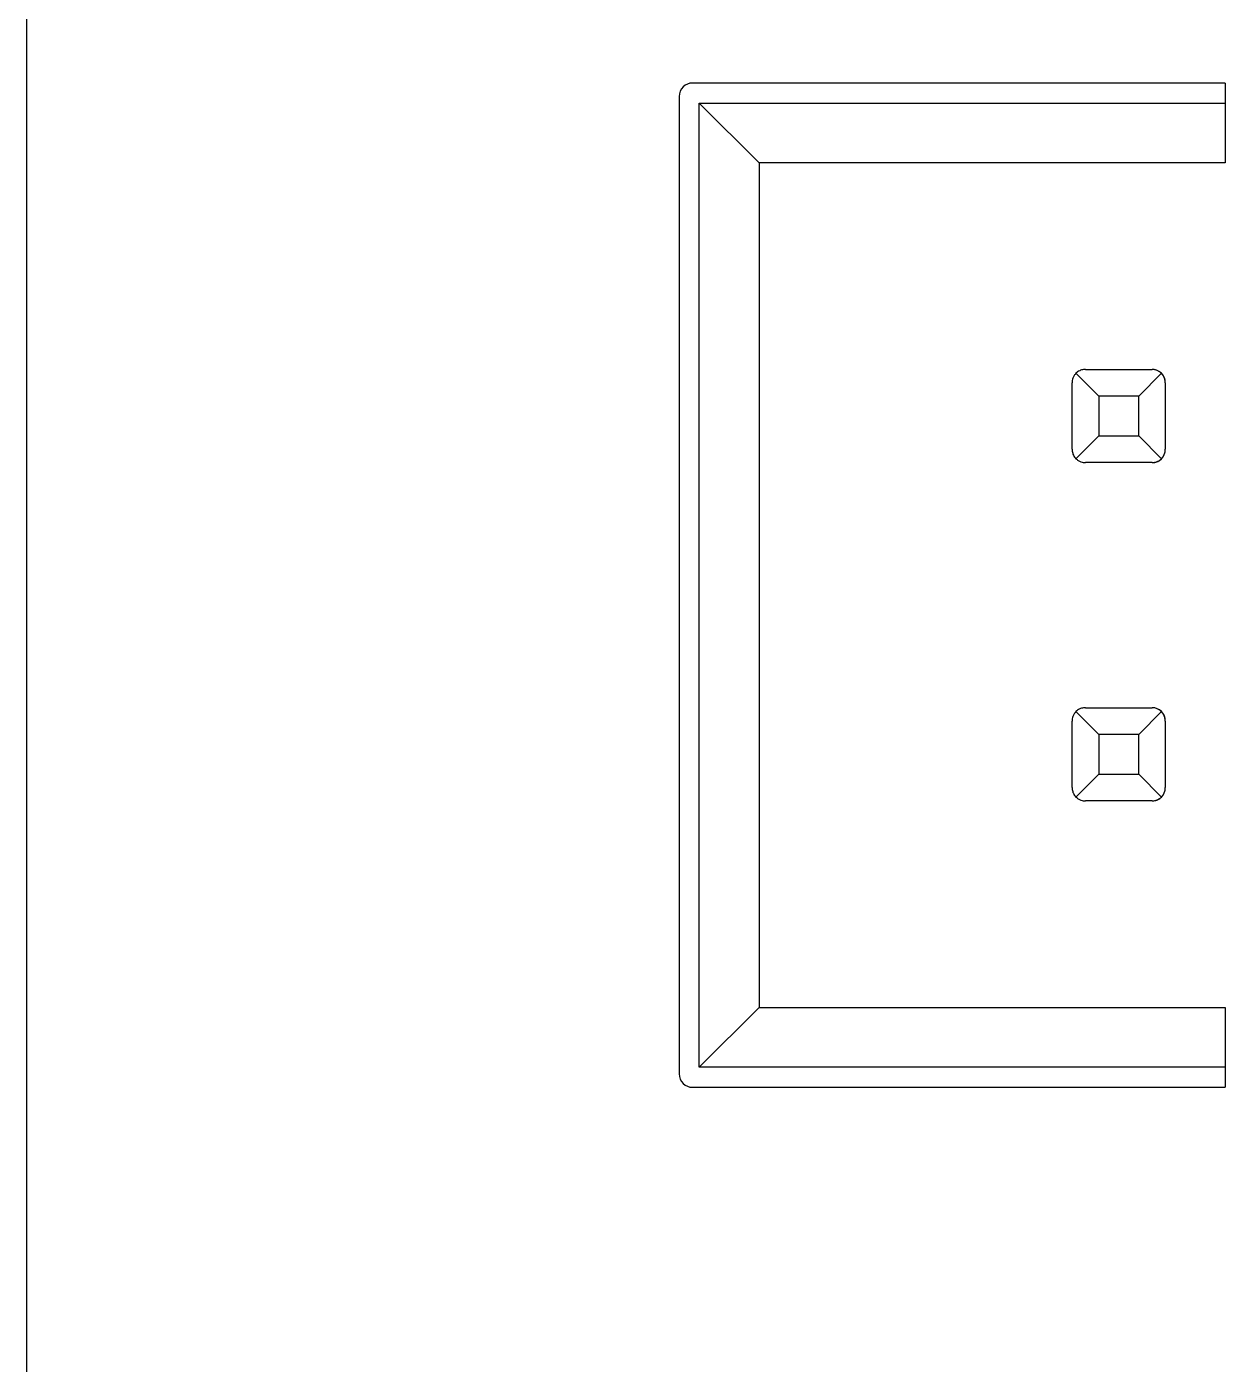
# Model space of a CAD drawing. Header units: millimetres. Extents: x 46.9 to 121.6, y 35.9 to 78.2.
# Drawn here: x 46.92 to 55.92, y 48.63 to 58.68 of the extents above; entities that cross this region are included whole.
import ezdxf

# ---------------------------------------------------------------- set-up
doc = ezdxf.new("R2010")
doc.units = ezdxf.units.MM

msp = doc.modelspace()

# ---------------------------------------------------------------- linework, layer by layer
at = {"color": 7, "linetype": 'Continuous', "lineweight": 25}
for p, q in [((46.918, 38.902), (46.918, 75.171)), ((55.918, 58.253), (51.918, 58.253)), ((55.918, 58.253), (55.918, 57.653)), ((51.818, 58.153), (51.818, 50.813)), ((52.418, 57.653), (51.968, 58.103)), ((51.968, 58.103), (55.918, 58.103)), ((51.968, 50.863), (51.968, 58.103)), ((55.918, 57.653), (52.418, 57.653)), ((52.418, 57.653), (52.418, 51.313)), ((54.968, 55.903), (54.797, 56.074)), ((54.868, 56.103), (55.368, 56.103)), ((55.268, 55.903), (55.439, 56.074)), ((54.768, 55.503), (54.768, 56.003)), ((55.468, 56.003), (55.468, 55.503)), ((55.268, 55.903), (54.968, 55.903)), ((54.968, 55.903), (54.968, 55.603)), ((55.268, 55.603), (55.268, 55.903)), ((54.797, 55.432), (54.968, 55.603)), ((54.968, 55.603), (55.268, 55.603)), ((55.439, 55.432), (55.268, 55.603)), ((55.368, 55.403), (54.868, 55.403)), ((54.968, 53.363), (54.797, 53.534)), ((54.868, 53.563), (55.368, 53.563)), ((55.268, 53.363), (55.439, 53.534)), ((54.768, 52.963), (54.768, 53.463)), ((55.468, 53.463), (55.468, 52.963)), ((55.268, 53.363), (54.968, 53.363)), ((54.968, 53.363), (54.968, 53.063)), ((55.268, 53.063), (55.268, 53.363)), ((54.797, 52.892), (54.968, 53.063)), ((54.968, 53.063), (55.268, 53.063)), ((55.439, 52.892), (55.268, 53.063)), ((55.368, 52.863), (54.868, 52.863)), ((52.418, 51.313), (51.968, 50.863)), ((52.418, 51.313), (55.918, 51.313)), ((55.918, 51.313), (55.918, 50.713)), ((55.918, 50.863), (51.968, 50.863)), ((51.918, 50.713), (55.918, 50.713))]:
    msp.add_line(p, q, dxfattribs=at)
for centre, start, end in [((51.918, 58.153), 90, 180), ((55.368, 56.003), 0, 90), ((55.368, 55.503), 270, 0), ((55.368, 53.463), 0, 90), ((55.368, 52.963), 270, 0), ((51.918, 50.813), 180, 270)]:
    msp.add_arc(centre, 0.1, start, end, dxfattribs=at)
for points, knots in [([(54.797, 56.074), (54.793, 56.068), (54.784, 56.059), (54.775, 56.04), (54.769, 56.021), (54.768, 56.009), (54.768, 56.003)], [0, 0, 0, 0, 0.3443631, 0.6363193, 0.8290937, 1, 1, 1, 1]), ([(54.868, 56.103), (54.863, 56.103), (54.853, 56.102), (54.838, 56.099), (54.816, 56.09), (54.805, 56.081), (54.797, 56.074)], [0, 0, 0, 0, 0.144303, 0.3027957, 0.4830101, 1, 1, 1, 1]), ([(55.439, 56.074), (55.434, 56.078), (55.424, 56.087), (55.405, 56.096), (55.386, 56.102), (55.374, 56.103), (55.368, 56.103)], [0, 0, 0, 0, 0.344363, 0.636319, 0.829094, 1, 1, 1, 1]), ([(55.468, 56.003), (55.468, 56.008), (55.467, 56.018), (55.464, 56.033), (55.455, 56.055), (55.446, 56.066), (55.439, 56.074)], [0, 0, 0, 0, 0.144303, 0.302796, 0.48301, 1, 1, 1, 1]), ([(54.768, 55.503), (54.768, 55.498), (54.769, 55.488), (54.772, 55.473), (54.781, 55.451), (54.79, 55.44), (54.797, 55.432)], [0, 0, 0, 0, 0.144303, 0.3027957, 0.4830101, 1, 1, 1, 1]), ([(55.439, 55.432), (55.443, 55.437), (55.452, 55.447), (55.462, 55.466), (55.467, 55.485), (55.468, 55.497), (55.468, 55.503)], [0, 0, 0, 0, 0.344363, 0.636319, 0.829094, 1, 1, 1, 1]), ([(54.797, 55.432), (54.802, 55.428), (54.812, 55.419), (54.831, 55.409), (54.85, 55.404), (54.862, 55.403), (54.868, 55.403)], [0, 0, 0, 0, 0.344363, 0.636319, 0.829094, 1, 1, 1, 1]), ([(55.368, 55.403), (55.373, 55.403), (55.383, 55.404), (55.398, 55.407), (55.42, 55.416), (55.431, 55.425), (55.439, 55.432)], [0, 0, 0, 0, 0.144303, 0.302796, 0.48301, 1, 1, 1, 1]), ([(54.797, 53.534), (54.793, 53.528), (54.784, 53.519), (54.775, 53.5), (54.769, 53.481), (54.768, 53.469), (54.768, 53.463)], [0, 0, 0, 0, 0.3443631, 0.6363193, 0.8290937, 1, 1, 1, 1]), ([(54.868, 53.563), (54.863, 53.563), (54.853, 53.562), (54.838, 53.559), (54.816, 53.55), (54.805, 53.541), (54.797, 53.534)], [0, 0, 0, 0, 0.144303, 0.302796, 0.48301, 1, 1, 1, 1]), ([(55.439, 53.534), (55.434, 53.538), (55.424, 53.547), (55.405, 53.556), (55.386, 53.562), (55.374, 53.563), (55.368, 53.563)], [0, 0, 0, 0, 0.344363, 0.636319, 0.829094, 1, 1, 1, 1]), ([(55.468, 53.463), (55.468, 53.468), (55.467, 53.478), (55.464, 53.493), (55.455, 53.515), (55.446, 53.526), (55.439, 53.534)], [0, 0, 0, 0, 0.144303, 0.3027957, 0.4830101, 1, 1, 1, 1]), ([(54.768, 52.963), (54.768, 52.958), (54.769, 52.948), (54.772, 52.933), (54.781, 52.911), (54.79, 52.9), (54.797, 52.892)], [0, 0, 0, 0, 0.144303, 0.302796, 0.48301, 1, 1, 1, 1]), ([(55.439, 52.892), (55.443, 52.897), (55.452, 52.907), (55.462, 52.926), (55.467, 52.945), (55.468, 52.957), (55.468, 52.963)], [0, 0, 0, 0, 0.344363, 0.636319, 0.829094, 1, 1, 1, 1]), ([(54.797, 52.892), (54.802, 52.888), (54.812, 52.879), (54.831, 52.869), (54.85, 52.864), (54.862, 52.863), (54.868, 52.863)], [0, 0, 0, 0, 0.344363, 0.636319, 0.829094, 1, 1, 1, 1]), ([(55.368, 52.863), (55.373, 52.863), (55.383, 52.864), (55.398, 52.867), (55.42, 52.876), (55.431, 52.885), (55.439, 52.892)], [0, 0, 0, 0, 0.144303, 0.302796, 0.48301, 1, 1, 1, 1])]:
    msp.add_open_spline(points, degree=3, knots=knots, dxfattribs=at)

doc.saveas('drawing.dxf')
